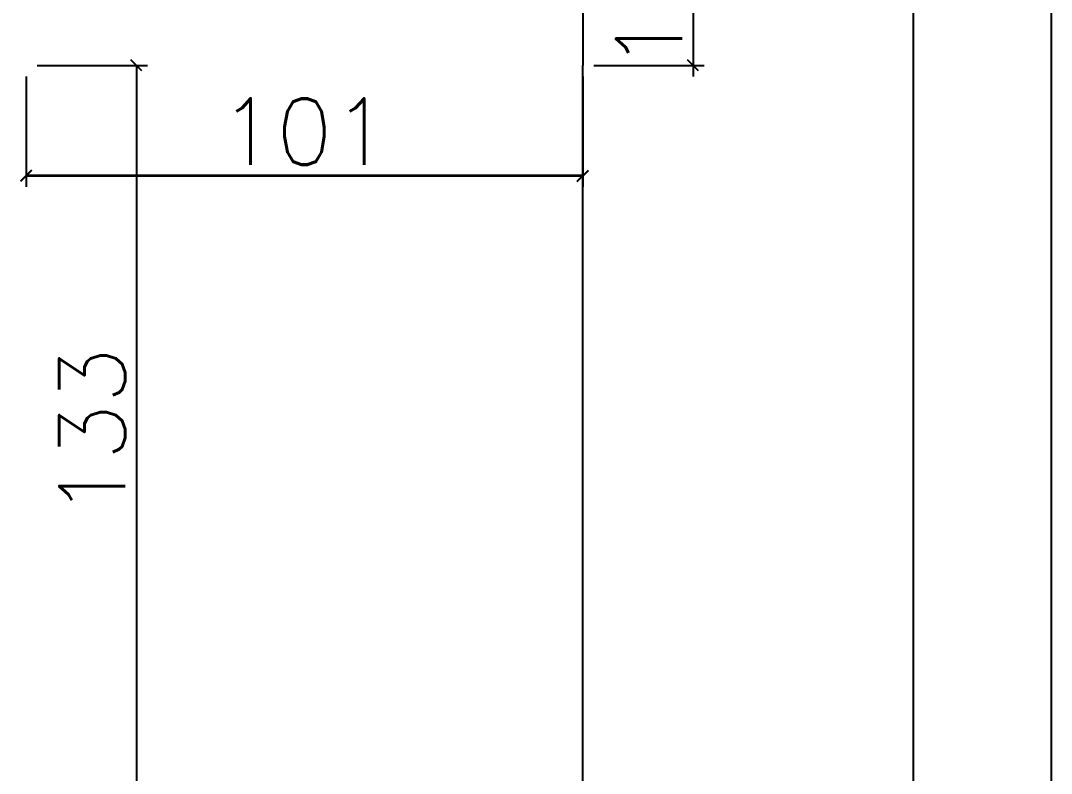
# Model space of a CAD drawing. Extents: x -40810 to 33675, y -2018 to 21213.
# Drawn here: x 13858.9 to 14045.9, y 14684.6 to 14821.1 of the extents above; entities that cross this region are included whole.
import ezdxf

# ---------------------------------------------------------------- set-up
doc = ezdxf.new("R2010")
doc.units = 0
doc.layers.get('0').update_dxf_attribs({"color": 1, "lineweight": 9})
doc.layers.add('P-NOTAS', color=7, linetype='Continuous')
doc.layers.add('Painéis', color=255, linetype='Continuous')
doc.styles.add('Romans', font='romans.shx', dxfattribs={"height": 12})
doc.dimstyles.new('cotas', dxfattribs={"dimtxt": 9, "dimasz": 2, "dimexe": 2, "dimexo": 2, "dimgap": 2, "dimtad": 1, "dimdec": 1, "dimzin": 12, "dimdsep": 46, "dimtxsty": 'Romans', "dimblk": 'OBLIQUE', "dimcen": 9, "dimclrd": 4, "dimclre": 4, "dimclrt": 240, "dimaunit": 1, "dimadec": 8, "dimazin": 3, "dimtfac": 1, "dimtdec": 1, "dimtix": 1, "dimtmove": 0, "dimatfit": 2, "dimldrblk": 'OBLIQUE', "dimfxl": 1, "dimtolj": 1, "dimtzin": 0, "dimlwd": -1, "dimlwe": -1, "dimarcsym": 0})

# ---------------------------------------------------------------- blocks, each defined once
blk = doc.blocks.new('_Oblique')
at = {"color": 0, "linetype": 'ByBlock', "lineweight": -2}
blk.add_line((-0.5, -0.5), (0.5, 0.5), dxfattribs=at)
blk = doc.blocks.new('*D3853')
at = {"layer": 'Defpoints', "color": 0, "linetype": 'Continuous', "ltscale": 30, "transparency": 16777216}
for p in [(13859.91, 14813.03), (13859.91, 14680.01), (13879.91, 14680.01)]:
    blk.add_point(p, dxfattribs=at)
at = {"layer": 'P-NOTAS', "color": 4, "linetype": 'Continuous', "ltscale": 30, "transparency": 16777216}
for p, q in [((13861.91, 14813.03), (13881.91, 14813.03)), ((13879.91, 14813.03), (13879.91, 14680.01)), ((13861.91, 14680.01), (13881.91, 14680.01))]:
    blk.add_line(p, q, dxfattribs=at)
at = {"layer": 'P-NOTAS', "color": 4, "linetype": 'Continuous', "ltscale": 30, "transparency": 16777216, "xscale": 2, "yscale": 2, "zscale": 2}
for p, rotation in [((13879.91, 14813.03), 90), ((13879.91, 14680.01), 270)]:
    blk.add_blockref('_Oblique', p, dxfattribs=dict(at, rotation=rotation))
at = {"layer": 'P-NOTAS', "color": 240, "linetype": 'Continuous', "ltscale": 30, "transparency": 16777216, "insert": (13871.91, 14746.52), "char_height": 12, "attachment_point": 5, "rotation": 90, "style": 'Romans'}
blk.add_mtext('\\A1;133', dxfattribs=at)
blk = doc.blocks.new('*D3855')
at = {"layer": 'Defpoints', "color": 0, "linetype": 'Continuous', "ltscale": 30, "transparency": 16777216}
for p in [(13859.91, 14813.03), (13960.91, 14813.03), (13859.91, 14793.03)]:
    blk.add_point(p, dxfattribs=at)
at = {"layer": 'P-NOTAS', "color": 4, "linetype": 'Continuous', "ltscale": 30, "transparency": 16777216}
for p, q in [((13859.91, 14811.03), (13859.91, 14791.03)), ((13960.91, 14811.03), (13960.91, 14791.03)), ((13960.91, 14793.03), (13859.91, 14793.03))]:
    blk.add_line(p, q, dxfattribs=at)
at = {"layer": 'P-NOTAS', "color": 4, "linetype": 'Continuous', "ltscale": 30, "transparency": 16777216, "xscale": 2, "yscale": 2, "zscale": 2, "rotation": 180}
blk.add_blockref('_Oblique', (13859.91, 14793.03), dxfattribs=at)
at = {"layer": 'P-NOTAS', "color": 4, "linetype": 'Continuous', "ltscale": 30, "transparency": 16777216, "xscale": 2, "yscale": 2, "zscale": 2}
blk.add_blockref('_Oblique', (13960.91, 14793.03), dxfattribs=at)
at = {"layer": 'P-NOTAS', "color": 240, "linetype": 'Continuous', "ltscale": 30, "transparency": 16777216, "insert": (13910.41, 14801.03), "char_height": 12, "attachment_point": 5, "style": 'Romans'}
blk.add_mtext('\\A1;101', dxfattribs=at)
blk = doc.blocks.new('*D3856')
at = {"layer": 'Defpoints', "color": 0, "linetype": 'Continuous', "ltscale": 30, "transparency": 16777216}
for p in [(13960.91, 14832.03), (13960.91, 14813.03), (13980.91, 14813.03)]:
    blk.add_point(p, dxfattribs=at)
at = {"layer": 'P-NOTAS', "color": 4, "linetype": 'Continuous', "ltscale": 30, "transparency": 16777216}
for p, q in [((13980.91, 14832.03), (13980.91, 14834.03)), ((13962.91, 14832.03), (13982.91, 14832.03)), ((13980.91, 14832.03), (13980.91, 14813.03)), ((13962.91, 14813.03), (13982.91, 14813.03)), ((13980.91, 14813.03), (13980.91, 14811.03))]:
    blk.add_line(p, q, dxfattribs=at)
at = {"layer": 'P-NOTAS', "color": 4, "linetype": 'Continuous', "ltscale": 30, "transparency": 16777216, "xscale": 2, "yscale": 2, "zscale": 2}
for p, rotation in [((13980.91, 14832.03), 270), ((13980.91, 14813.03), 90)]:
    blk.add_blockref('_Oblique', p, dxfattribs=dict(at, rotation=rotation))
at = {"layer": 'P-NOTAS', "color": 240, "linetype": 'Continuous', "ltscale": 30, "transparency": 16777216, "insert": (13972.91, 14822.53), "char_height": 12, "attachment_point": 5, "rotation": 90, "style": 'Romans'}
blk.add_mtext('\\A1;19', dxfattribs=at)
blk = doc.blocks.new('*D3860')
at = {"layer": 'Defpoints', "color": 0, "linetype": 'Continuous', "ltscale": 30, "transparency": 16777216}
for p in [(13859.91, 14812.98), (13960.91, 14812.98), (13960.91, 14792.98)]:
    blk.add_point(p, dxfattribs=at)
at = {"layer": 'P-NOTAS', "color": 4, "linetype": 'Continuous', "ltscale": 30, "transparency": 16777216}
for p, q in [((13859.91, 14810.98), (13859.91, 14790.98)), ((13960.91, 14810.98), (13960.91, 14790.98)), ((13859.91, 14792.98), (13960.91, 14792.98))]:
    blk.add_line(p, q, dxfattribs=at)
at = {"layer": 'P-NOTAS', "color": 4, "linetype": 'Continuous', "ltscale": 30, "transparency": 16777216, "xscale": 2, "yscale": 2, "zscale": 2, "rotation": 180}
blk.add_blockref('_Oblique', (13859.91, 14792.98), dxfattribs=at)
at = {"layer": 'P-NOTAS', "color": 4, "linetype": 'Continuous', "ltscale": 30, "transparency": 16777216, "xscale": 2, "yscale": 2, "zscale": 2}
blk.add_blockref('_Oblique', (13960.91, 14792.98), dxfattribs=at)
at = {"layer": 'P-NOTAS', "color": 240, "linetype": 'Continuous', "ltscale": 30, "transparency": 16777216, "insert": (13910.41, 14800.98), "char_height": 12, "attachment_point": 5, "style": 'Romans'}
blk.add_mtext('\\A1;101', dxfattribs=at)
blk = doc.blocks.new('*D6391')
at = {"layer": 'Defpoints', "color": 0, "ltscale": 30, "transparency": 16777216}
for p in [(13859.91, 14813.03), (13859.91, 14680.01), (13879.91, 14680.01)]:
    blk.add_point(p, dxfattribs=at)
at = {"layer": 'P-NOTAS', "color": 4, "ltscale": 30, "transparency": 16777216}
for p, q in [((13861.91, 14813.03), (13881.91, 14813.03)), ((13879.91, 14813.03), (13879.91, 14680.01)), ((13861.91, 14680.01), (13881.91, 14680.01))]:
    blk.add_line(p, q, dxfattribs=at)
at = {"layer": 'P-NOTAS', "color": 4, "ltscale": 30, "transparency": 16777216, "xscale": 2, "yscale": 2, "zscale": 2}
for p, rotation in [((13879.91, 14813.03), 90), ((13879.91, 14680.01), 270)]:
    blk.add_blockref('_Oblique', p, dxfattribs=dict(at, rotation=rotation))
at = {"layer": 'P-NOTAS', "color": 240, "ltscale": 30, "transparency": 16777216, "insert": (13871.91, 14746.52), "char_height": 12, "attachment_point": 5, "rotation": 90, "style": 'Romans'}
blk.add_mtext('\\A1;133', dxfattribs=at)
blk = doc.blocks.new('*D6393')
at = {"layer": 'Defpoints', "color": 0, "ltscale": 30, "transparency": 16777216}
for p in [(13859.91, 14813.03), (13960.91, 14813.03), (13859.91, 14793.03)]:
    blk.add_point(p, dxfattribs=at)
at = {"layer": 'P-NOTAS', "color": 4, "ltscale": 30, "transparency": 16777216}
for p, q in [((13859.91, 14811.03), (13859.91, 14791.03)), ((13960.91, 14811.03), (13960.91, 14791.03)), ((13960.91, 14793.03), (13859.91, 14793.03))]:
    blk.add_line(p, q, dxfattribs=at)
at = {"layer": 'P-NOTAS', "color": 4, "ltscale": 30, "transparency": 16777216, "xscale": 2, "yscale": 2, "zscale": 2, "rotation": 180}
blk.add_blockref('_Oblique', (13859.91, 14793.03), dxfattribs=at)
at = {"layer": 'P-NOTAS', "color": 4, "ltscale": 30, "transparency": 16777216, "xscale": 2, "yscale": 2, "zscale": 2}
blk.add_blockref('_Oblique', (13960.91, 14793.03), dxfattribs=at)
at = {"layer": 'P-NOTAS', "color": 240, "ltscale": 30, "transparency": 16777216, "insert": (13910.41, 14801.03), "char_height": 12, "attachment_point": 5, "style": 'Romans'}
blk.add_mtext('\\A1;101', dxfattribs=at)
blk = doc.blocks.new('*D6394')
at = {"layer": 'Defpoints', "color": 0, "ltscale": 30, "transparency": 16777216}
for p in [(13960.91, 14832.03), (13960.91, 14813.03), (13980.91, 14813.03)]:
    blk.add_point(p, dxfattribs=at)
at = {"layer": 'P-NOTAS', "color": 4, "ltscale": 30, "transparency": 16777216}
for p, q in [((13980.91, 14832.03), (13980.91, 14834.03)), ((13962.91, 14832.03), (13982.91, 14832.03)), ((13980.91, 14832.03), (13980.91, 14813.03)), ((13962.91, 14813.03), (13982.91, 14813.03)), ((13980.91, 14813.03), (13980.91, 14811.03))]:
    blk.add_line(p, q, dxfattribs=at)
at = {"layer": 'P-NOTAS', "color": 4, "ltscale": 30, "transparency": 16777216, "xscale": 2, "yscale": 2, "zscale": 2}
for p, rotation in [((13980.91, 14832.03), 270), ((13980.91, 14813.03), 90)]:
    blk.add_blockref('_Oblique', p, dxfattribs=dict(at, rotation=rotation))
at = {"layer": 'P-NOTAS', "color": 240, "ltscale": 30, "transparency": 16777216, "insert": (13972.91, 14822.53), "char_height": 12, "attachment_point": 5, "rotation": 90, "style": 'Romans'}
blk.add_mtext('\\A1;19', dxfattribs=at)
blk = doc.blocks.new('*D6398')
at = {"layer": 'Defpoints', "color": 0, "ltscale": 30, "transparency": 16777216}
for p in [(13859.91, 14812.98), (13960.91, 14812.98), (13960.91, 14792.98)]:
    blk.add_point(p, dxfattribs=at)
at = {"layer": 'P-NOTAS', "color": 4, "ltscale": 30, "transparency": 16777216}
for p, q in [((13859.91, 14810.98), (13859.91, 14790.98)), ((13960.91, 14810.98), (13960.91, 14790.98)), ((13859.91, 14792.98), (13960.91, 14792.98))]:
    blk.add_line(p, q, dxfattribs=at)
at = {"layer": 'P-NOTAS', "color": 4, "ltscale": 30, "transparency": 16777216, "xscale": 2, "yscale": 2, "zscale": 2, "rotation": 180}
blk.add_blockref('_Oblique', (13859.91, 14792.98), dxfattribs=at)
at = {"layer": 'P-NOTAS', "color": 4, "ltscale": 30, "transparency": 16777216, "xscale": 2, "yscale": 2, "zscale": 2}
blk.add_blockref('_Oblique', (13960.91, 14792.98), dxfattribs=at)
at = {"layer": 'P-NOTAS', "color": 240, "ltscale": 30, "transparency": 16777216, "insert": (13910.41, 14800.98), "char_height": 12, "attachment_point": 5, "style": 'Romans'}
blk.add_mtext('\\A1;101', dxfattribs=at)
blk = doc.blocks.new('*D6575')
at = {"layer": 'Defpoints', "color": 0, "ltscale": 30, "transparency": 16777216}
for p in [(13859.91, 14813.03), (13859.91, 14680.01), (13879.91, 14680.01)]:
    blk.add_point(p, dxfattribs=at)
at = {"layer": 'P-NOTAS', "color": 4, "ltscale": 30, "transparency": 16777216}
for p, q in [((13861.91, 14813.03), (13881.91, 14813.03)), ((13879.91, 14813.03), (13879.91, 14680.01)), ((13861.91, 14680.01), (13881.91, 14680.01))]:
    blk.add_line(p, q, dxfattribs=at)
at = {"layer": 'P-NOTAS', "color": 4, "ltscale": 30, "transparency": 16777216, "xscale": 2, "yscale": 2, "zscale": 2}
for p, rotation in [((13879.91, 14813.03), 90), ((13879.91, 14680.01), 270)]:
    blk.add_blockref('_Oblique', p, dxfattribs=dict(at, rotation=rotation))
at = {"layer": 'P-NOTAS', "color": 240, "ltscale": 30, "transparency": 16777216, "insert": (13871.91, 14746.52), "char_height": 12, "attachment_point": 5, "rotation": 90, "style": 'Romans'}
blk.add_mtext('\\A1;133', dxfattribs=at)
blk = doc.blocks.new('*D6577')
at = {"layer": 'Defpoints', "color": 0, "ltscale": 30, "transparency": 16777216}
for p in [(13859.91, 14813.03), (13960.91, 14813.03), (13859.91, 14793.03)]:
    blk.add_point(p, dxfattribs=at)
at = {"layer": 'P-NOTAS', "color": 4, "ltscale": 30, "transparency": 16777216}
for p, q in [((13859.91, 14811.03), (13859.91, 14791.03)), ((13960.91, 14811.03), (13960.91, 14791.03)), ((13960.91, 14793.03), (13859.91, 14793.03))]:
    blk.add_line(p, q, dxfattribs=at)
at = {"layer": 'P-NOTAS', "color": 4, "ltscale": 30, "transparency": 16777216, "xscale": 2, "yscale": 2, "zscale": 2, "rotation": 180}
blk.add_blockref('_Oblique', (13859.91, 14793.03), dxfattribs=at)
at = {"layer": 'P-NOTAS', "color": 4, "ltscale": 30, "transparency": 16777216, "xscale": 2, "yscale": 2, "zscale": 2}
blk.add_blockref('_Oblique', (13960.91, 14793.03), dxfattribs=at)
at = {"layer": 'P-NOTAS', "color": 240, "ltscale": 30, "transparency": 16777216, "insert": (13910.41, 14801.03), "char_height": 12, "attachment_point": 5, "style": 'Romans'}
blk.add_mtext('\\A1;101', dxfattribs=at)
blk = doc.blocks.new('*D6578')
at = {"layer": 'Defpoints', "color": 0, "ltscale": 30, "transparency": 16777216}
for p in [(13960.91, 14832.03), (13960.91, 14813.03), (13980.91, 14813.03)]:
    blk.add_point(p, dxfattribs=at)
at = {"layer": 'P-NOTAS', "color": 4, "ltscale": 30, "transparency": 16777216}
for p, q in [((13980.91, 14832.03), (13980.91, 14834.03)), ((13962.91, 14832.03), (13982.91, 14832.03)), ((13980.91, 14832.03), (13980.91, 14813.03)), ((13962.91, 14813.03), (13982.91, 14813.03)), ((13980.91, 14813.03), (13980.91, 14811.03))]:
    blk.add_line(p, q, dxfattribs=at)
at = {"layer": 'P-NOTAS', "color": 4, "ltscale": 30, "transparency": 16777216, "xscale": 2, "yscale": 2, "zscale": 2}
for p, rotation in [((13980.91, 14832.03), 270), ((13980.91, 14813.03), 90)]:
    blk.add_blockref('_Oblique', p, dxfattribs=dict(at, rotation=rotation))
at = {"layer": 'P-NOTAS', "color": 240, "ltscale": 30, "transparency": 16777216, "insert": (13972.91, 14822.53), "char_height": 12, "attachment_point": 5, "rotation": 90, "style": 'Romans'}
blk.add_mtext('\\A1;19', dxfattribs=at)
blk = doc.blocks.new('*D6582')
at = {"layer": 'Defpoints', "color": 0, "ltscale": 30, "transparency": 16777216}
for p in [(13859.91, 14812.98), (13960.91, 14812.98), (13960.91, 14792.98)]:
    blk.add_point(p, dxfattribs=at)
at = {"layer": 'P-NOTAS', "color": 4, "ltscale": 30, "transparency": 16777216}
for p, q in [((13859.91, 14810.98), (13859.91, 14790.98)), ((13960.91, 14810.98), (13960.91, 14790.98)), ((13859.91, 14792.98), (13960.91, 14792.98))]:
    blk.add_line(p, q, dxfattribs=at)
at = {"layer": 'P-NOTAS', "color": 4, "ltscale": 30, "transparency": 16777216, "xscale": 2, "yscale": 2, "zscale": 2, "rotation": 180}
blk.add_blockref('_Oblique', (13859.91, 14792.98), dxfattribs=at)
at = {"layer": 'P-NOTAS', "color": 4, "ltscale": 30, "transparency": 16777216, "xscale": 2, "yscale": 2, "zscale": 2}
blk.add_blockref('_Oblique', (13960.91, 14792.98), dxfattribs=at)
at = {"layer": 'P-NOTAS', "color": 240, "ltscale": 30, "transparency": 16777216, "insert": (13910.41, 14800.98), "char_height": 12, "attachment_point": 5, "style": 'Romans'}
blk.add_mtext('\\A1;101', dxfattribs=at)

msp = doc.modelspace()

# ---------------------------------------------------------------- linework, layer by layer
at = {"layer": 'Painéis', "linetype": 'Continuous', "ltscale": 30}
for points in [[(14020.913, 14484.592), (14020.913, 15168.009)], [(14045.913, 14488.952), (14045.913, 15168.009)], [(13960.913, 14832.029), (13960.913, 14813.029)], [(13960.913, 14474.529), (13960.913, 14813.029)]]:
    msp.add_lwpolyline(points, dxfattribs=at)
at = {"layer": 'Painéis', "ltscale": 30}
for points in [[(14020.913, 14484.592), (14020.913, 15168.009)], [(14020.913, 14484.592), (14020.913, 15168.009)], [(14045.913, 14488.952), (14045.913, 15168.009)], [(14045.913, 14488.952), (14045.913, 15168.009)], [(13960.913, 14832.029), (13960.913, 14813.029)], [(13960.913, 14832.029), (13960.913, 14813.029)], [(13960.913, 14474.529), (13960.913, 14813.029)], [(13960.913, 14474.529), (13960.913, 14813.029)]]:
    msp.add_lwpolyline(points, dxfattribs=at)

# ---------------------------------------------------------------- dimensions: what is measured, and where the dimension line sits
at = {"layer": 'P-NOTAS', "linetype": 'Continuous', "ltscale": 30}
for base, p1, p2, picture, middle in [((13980.913, 14813.029), (13960.913, 14832.029), (13960.913, 14813.029), '*D3856', (13972.913, 14822.529)), ((13879.913, 14680.009), (13859.913, 14813.029), (13859.913, 14680.009), '*D3853', (13871.913, 14746.519))]:
    dim = msp.add_linear_dim(base=base, p1=p1, p2=p2, angle=90, dimstyle='cotas', dxfattribs=at)
    dim.commit()
    dim.dimension.update_dxf_attribs({"geometry": picture, "text_midpoint": middle})
at = {"layer": 'P-NOTAS', "ltscale": 30}
for base, p1, p2, picture, middle in [((13980.913, 14813.029), (13960.913, 14832.029), (13960.913, 14813.029), '*D6394', (13972.913, 14822.529)), ((13980.913, 14813.029), (13960.913, 14832.029), (13960.913, 14813.029), '*D6578', (13972.913, 14822.529)), ((13879.913, 14680.009), (13859.913, 14813.029), (13859.913, 14680.009), '*D6391', (13871.913, 14746.519)), ((13879.913, 14680.009), (13859.913, 14813.029), (13859.913, 14680.009), '*D6575', (13871.913, 14746.519))]:
    dim = msp.add_linear_dim(base=base, p1=p1, p2=p2, angle=90, dimstyle='cotas', dxfattribs=at)
    dim.commit()
    dim.dimension.update_dxf_attribs({"geometry": picture, "text_midpoint": middle})
at = {"layer": 'P-NOTAS', "linetype": 'Continuous', "ltscale": 30}
for base, p1, p2, picture, middle in [((13859.913, 14793.029), (13960.913, 14813.029), (13859.913, 14813.029), '*D3855', (13910.413, 14801.029)), ((13960.913, 14792.984), (13859.913, 14812.984), (13960.913, 14812.984), '*D3860', (13910.413, 14800.984))]:
    dim = msp.add_linear_dim(base=base, p1=p1, p2=p2, dimstyle='cotas', dxfattribs=at)
    dim.commit()
    dim.dimension.update_dxf_attribs({"geometry": picture, "text_midpoint": middle})
at = {"layer": 'P-NOTAS', "ltscale": 30}
for base, p1, p2, picture, middle in [((13859.913, 14793.029), (13960.913, 14813.029), (13859.913, 14813.029), '*D6393', (13910.413, 14801.029)), ((13859.913, 14793.029), (13960.913, 14813.029), (13859.913, 14813.029), '*D6577', (13910.413, 14801.029)), ((13960.913, 14792.984), (13859.913, 14812.984), (13960.913, 14812.984), '*D6398', (13910.413, 14800.984)), ((13960.913, 14792.984), (13859.913, 14812.984), (13960.913, 14812.984), '*D6582', (13910.413, 14800.984))]:
    dim = msp.add_linear_dim(base=base, p1=p1, p2=p2, dimstyle='cotas', dxfattribs=at)
    dim.commit()
    dim.dimension.update_dxf_attribs({"geometry": picture, "text_midpoint": middle})

doc.saveas('drawing.dxf')
